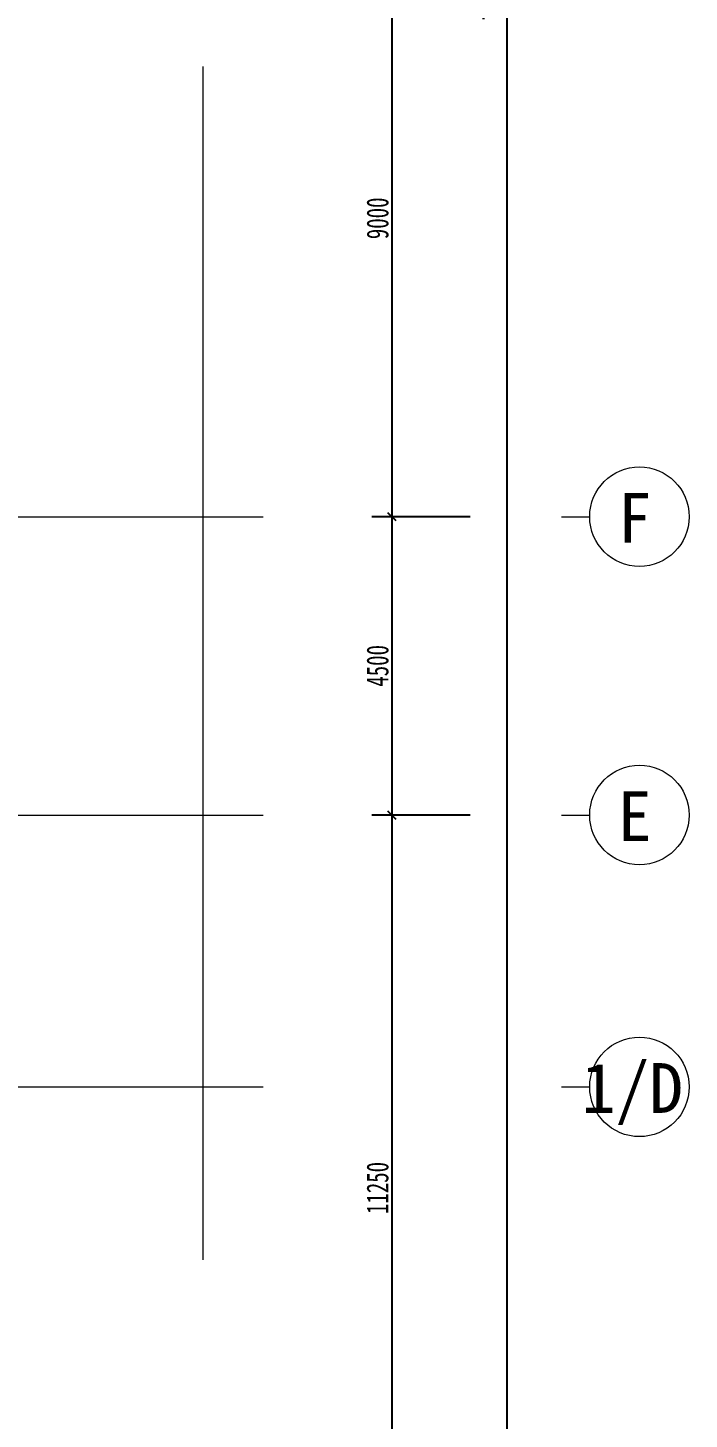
# Model space of a CAD drawing. Header units: millimetres. Extents: x 124696 to 347024, y 412631 to 564609.
# Drawn here: x 298229 to 308200, y 478740 to 499725 of the extents above; entities that cross this region are included whole.
import ezdxf

# ---------------------------------------------------------------- set-up
doc = ezdxf.new("R2010")
doc.units = ezdxf.units.MM
doc.header["$LTSCALE"] = 1500
doc.header["$MEASUREMENT"] = 0
doc.linetypes.add('二层平面图$0$轴网线_12_3_3_3 mm', pattern=[21, 12, -3, 3, -3])
doc.layers.add('0-建筑底图', color=7, linetype='Continuous')
for name, color, linetype, lineweight in [('二层平面图$0$A-ANNO-AXIS-TEXT', 7, 'Continuous', 15), ('二层平面图$0$ANNO-DIMS', 3, 'Continuous', 15), ('二层平面图$0$ANNO-DOTE-1', 10, '二层平面图$0$轴网线_12_3_3_3 mm', 15)]:
    doc.layers.add(name, color=color, linetype=linetype, lineweight=lineweight)
doc.styles.add('二层平面图$0$黑体_3', font='simhei.ttf', dxfattribs={"height": 750})
doc.styles.add('二层平面图$0$黑体_5', font='simhei.ttf', dxfattribs={"width": 0.7, "height": 330})
doc.dimstyles.new('二层平面图$0$直线_2_2mm_黑体_引线_文字在上', dxfattribs={"dimscale": 304.8, "dimtxt": 412.811453, "dimasz": 0.393701, "dimexe": 0.984252, "dimexo": 0.0625, "dimgap": 0.147638, "dimtad": 1, "dimdec": 0, "dimzin": 0, "dimdsep": 46, "dimtxsty": '二层平面图$0$黑体_5', "dimblk1": '二层平面图$0$_Oblique', "dimblk2": '二层平面图$0$_Oblique', "dimsah": 1, "dimcen": 0.09, "dimazin": 0, "dimtfac": 1, "dimtdec": 4, "dimtix": 1, "dimtmove": 0, "dimatfit": 3, "dimfxl": 3.937008, "dimfxlon": 1, "dimtvp": 1, "dimtolj": 1, "dimtzin": 0, "dimarcsym": 2})

# ---------------------------------------------------------------- blocks, each defined once
blk = doc.blocks.new('二层平面图$0$轴网 - 10mm圆_主轴号-315064-104-2F')
at = {"layer": '二层平面图$0$A-ANNO-AXIS-TEXT'}
blk.add_circle((0, 0), 5, dxfattribs=at)
blk = doc.blocks.new('二层平面图$0$_Oblique')
at = {"color": 0, "linetype": 'ByBlock', "lineweight": -2}
blk.add_line((-0.5, -0.5), (0.5, 0.5), dxfattribs=at)
blk = doc.blocks.new('*D2262')
at = {"layer": '二层平面图$0$ANNO-DIMS', "color": 0, "lineweight": -2, "transparency": 16777216}
for p, q in [((159724, 45000), (158243, 45000)), ((158543, 45000), (158543, 36000)), ((159724, 36000), (158243, 36000))]:
    blk.add_line(p, q, dxfattribs=at)
at = {"layer": '二层平面图$0$ANNO-DIMS', "color": 0, "lineweight": -2, "transparency": 16777216, "xscale": 120, "yscale": 120, "zscale": 120}
for p, rotation in [((158543, 45000), 90), ((158543, 36000), 270)]:
    blk.add_blockref('二层平面图$0$_Oblique', p, dxfattribs=dict(at, rotation=rotation))
at = {"layer": '二层平面图$0$ANNO-DIMS', "color": 0, "transparency": 16777216, "insert": (158331, 40500), "char_height": 330, "width": 806.42, "attachment_point": 5, "rotation": 90, "style": '二层平面图$0$黑体_5'}
blk.add_mtext('\\A1;9000', dxfattribs=at)
blk = doc.blocks.new('*D2263')
at = {"layer": '二层平面图$0$ANNO-DIMS', "color": 0, "lineweight": -2, "transparency": 16777216}
for p, q in [((159724, 36000), (158243, 36000)), ((158543, 36000), (158543, 31500)), ((159724, 31500), (158243, 31500))]:
    blk.add_line(p, q, dxfattribs=at)
at = {"layer": '二层平面图$0$ANNO-DIMS', "color": 0, "lineweight": -2, "transparency": 16777216, "xscale": 120, "yscale": 120, "zscale": 120}
for p, rotation in [((158543, 36000), 90), ((158543, 31500), 270)]:
    blk.add_blockref('二层平面图$0$_Oblique', p, dxfattribs=dict(at, rotation=rotation))
at = {"layer": '二层平面图$0$ANNO-DIMS', "color": 0, "transparency": 16777216, "insert": (158331, 33750), "char_height": 330, "width": 806.42, "attachment_point": 5, "rotation": 90, "style": '二层平面图$0$黑体_5'}
blk.add_mtext('\\A1;4500', dxfattribs=at)
blk = doc.blocks.new('*D2264')
at = {"layer": '二层平面图$0$ANNO-DIMS', "color": 0, "lineweight": -2, "transparency": 16777216}
for p, q in [((159724, 31500), (158243, 31500)), ((158543, 31500), (158543, 20250)), ((159724, 20250), (158243, 20250))]:
    blk.add_line(p, q, dxfattribs=at)
at = {"layer": '二层平面图$0$ANNO-DIMS', "color": 0, "lineweight": -2, "transparency": 16777216, "xscale": 120, "yscale": 120, "zscale": 120}
for p, rotation in [((158543, 31500), 90), ((158543, 20250), 270)]:
    blk.add_blockref('二层平面图$0$_Oblique', p, dxfattribs=dict(at, rotation=rotation))
at = {"layer": '二层平面图$0$ANNO-DIMS', "color": 0, "transparency": 16777216, "insert": (158331, 25875), "char_height": 330, "width": 1008.03, "attachment_point": 5, "rotation": 90, "style": '二层平面图$0$黑体_5'}
blk.add_mtext('\\A1;11250', dxfattribs=at)
blk = doc.blocks.new('*D2267')
at = {"layer": '二层平面图$0$ANNO-DIMS', "color": 0, "lineweight": -2, "transparency": 16777216}
for p, q in [((161462, 83250), (159981, 83250)), ((160281, 83250), (160281, 4500)), ((161462, 4500), (159981, 4500))]:
    blk.add_line(p, q, dxfattribs=at)
at = {"layer": '二层平面图$0$ANNO-DIMS', "color": 0, "lineweight": -2, "transparency": 16777216, "xscale": 120, "yscale": 120, "zscale": 120}
for p, rotation in [((160281, 83250), 90), ((160281, 4500), 270)]:
    blk.add_blockref('二层平面图$0$_Oblique', p, dxfattribs=dict(at, rotation=rotation))
at = {"layer": '二层平面图$0$ANNO-DIMS', "color": 0, "transparency": 16777216, "insert": (160069, 43875), "char_height": 330, "width": 1008.03, "attachment_point": 5, "rotation": 90, "style": '二层平面图$0$黑体_5'}
blk.add_mtext('\\A1;78750', dxfattribs=at)
blk = doc.blocks.new('二层平面图')
at = {"layer": '二层平面图$0$ANNO-DOTE-1', "color": 8}
for p, q in [((155700, -6710.3), (155700, 86692)), ((-18896.2, 36000), (161528.2, 36000)), ((-18896.2, 31500), (161528.2, 31500)), ((-18896.2, 27400), (161528.2, 27400))]:
    blk.add_line(p, q, dxfattribs=at)
at = {"layer": '二层平面图$0$A-ANNO-AXIS-TEXT', "color": 8, "xscale": 149.9999999999999, "yscale": 149.9999999999999, "zscale": 149.9999999999999, "rotation": 269.9999999999997}
for p in [(162278.2, 36000), (162278.2, 31500), (162278.2, 27400)]:
    blk.add_blockref('二层平面图$0$轴网 - 10mm圆_主轴号-315064-104-2F', p, dxfattribs=at)
at = {"layer": '二层平面图$0$A-ANNO-AXIS-TEXT', "color": 8, "char_height": 750, "attachment_point": 1, "style": '二层平面图$0$黑体_3'}
for s, insert, width in [('\\f黑体|b0|i0|c134|p49|;F', (161951.1, 36357.9), 661.392), ('\\f黑体|b0|i0|c134|p49|;E', (161951.1, 31857.9), 661.392), ('1/D', (161405.9, 27757.9), 1984.177)]:
    blk.add_mtext(s, dxfattribs=dict(at, insert=insert, width=width))
at = {"layer": '二层平面图$0$ANNO-DIMS', "color": 8}
for base, p1, p2, override, picture, middle in [((160281.1, 4500), (161481.1, 83250), (161481.1, 4500), {"dimpost": '<>', "dimfxl": 78750}, '*D2267', (160069.2, 43875)), ((158543.3, 36000), (159743.3, 45000), (159743.3, 36000), {"dimpost": '<>', "dimfxl": 9000}, '*D2262', (158331.5, 40500)), ((158543.3, 31500), (159743.3, 36000), (159743.3, 31500), {"dimpost": '<>', "dimfxl": 4500}, '*D2263', (158331.5, 33750)), ((158543.3, 20250), (159743.3, 31500), (159743.3, 20250), {"dimpost": '<>', "dimfxl": 11250}, '*D2264', (158331.5, 25875))]:
    dim = blk.add_linear_dim(base=base, p1=p1, p2=p2, angle=90, dimstyle='二层平面图$0$直线_2_2mm_黑体_引线_文字在上', override=override, dxfattribs=at)
    dim.commit()
    dim.dimension.update_dxf_attribs({"geometry": picture, "text_midpoint": middle})

msp = doc.modelspace()

# ---------------------------------------------------------------- block references
at = {"layer": '0-建筑底图'}
msp.add_blockref('二层平面图', (145172, 456352), dxfattribs=at)

doc.saveas('drawing.dxf')
